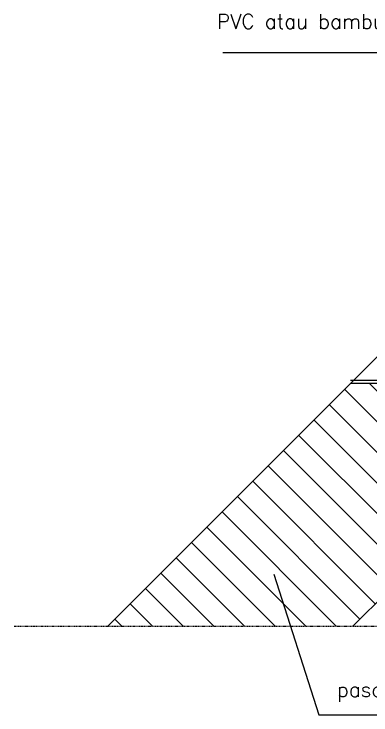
# Model space of a CAD drawing. Header units: metres. Extents: x -50 to 791, y -10 to 584.
# Drawn here: x 396 to 457.8, y 117 to 238.3 of the extents above; entities that cross this region are included whole.
import ezdxf

# ---------------------------------------------------------------- set-up
doc = ezdxf.new("R2010")
doc.units = ezdxf.units.M
doc.header["$MEASUREMENT"] = 0
doc.linetypes.add('DASHDOT2', pattern=[0.5, 0.25, -0.125, 0, -0.125])
doc.styles.add('L100', font='simplex.shx', dxfattribs={"height": 0.0254})

msp = doc.modelspace()

# ---------------------------------------------------------------- hatches: boundary and pattern name
at = {"linetype": 'Continuous'}
h = msp.add_hatch(dxfattribs=at)
h.set_pattern_fill('LINE', color=2, scale=30, angle=315, style=0)
h.set_pattern_definition([(315, (-867.0885, -1051.9166), (2.6516504, 2.6516504), [])])
h.paths.add_polyline_path([(475.4, 153.08), (475.48, 153.18), (475.7, 153.45), (475.91, 153.69), (476.14, 153.89), (476.39, 154.07), (496.71, 174.4), (454.29, 174.4), (412.24, 132.35), (454.67, 132.35)])

# ---------------------------------------------------------------- linework, layer by layer
at = {"color": 2, "linetype": 'Continuous'}
for p, q in [((484.09, 231.58), (432.17, 231.58)), ((441, 141.36), (448.79, 116.99)), ((448.79, 116.99), (471.11, 116.99))]:
    msp.add_line(p, q, dxfattribs=at)
at = {"color": 5, "linetype": 'Continuous'}
for p, q in [((412.24, 132.35), (504.45, 224.56)), ((454.67, 132.35), (496.71, 174.4))]:
    msp.add_line(p, q, dxfattribs=at)
at = {"color": 1, "linetype": 'Continuous'}
msp.add_line((454.29, 174.9), (521.71, 174.9), dxfattribs=at)
at = {"color": 4, "linetype": 'Continuous'}
msp.add_line((454.29, 174.4), (521.71, 174.4), dxfattribs=at)
at = {"color": 5, "linetype": 'DASHDOT2', "ltscale": 0.5}
msp.add_line((395.99, 132.35), (491.97, 132.35), dxfattribs=at)

# ---------------------------------------------------------------- texts
at = {"color": 3, "linetype": 'Continuous', "style": 'L100'}
for s, p in [('PVC atau bambu D=50mm', (431.13, 235.73)), ('pasangan', (451.9, 120.1))]:
    msp.add_text(s, height=2.54, dxfattribs=at).set_placement(p)

doc.saveas('drawing.dxf')
